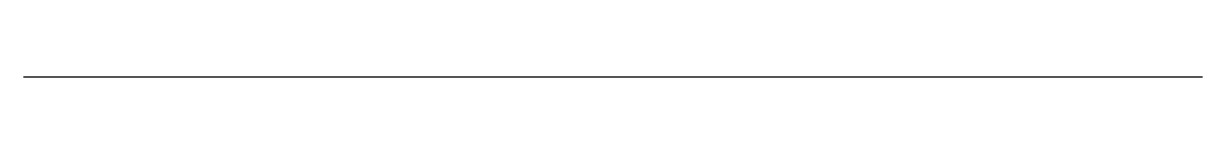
# Model space of a CAD drawing. Header units: millimetres. Extents: x 3205 to 3505, y 0 to 0.
import ezdxf

# ---------------------------------------------------------------- set-up
doc = ezdxf.new("R2010")
doc.units = ezdxf.units.MM

msp = doc.modelspace()

# ---------------------------------------------------------------- linework, layer by layer
at = {"extrusion": (0, -1, 0)}
for points in [[(3504.64, 2954.37), (3204.64, 2954.37), (3204.64, 3438.9)], [(3404.64, 3554.37), (3204.64, 3438.9)], [(3504.64, 3754.37), (3404.64, 3754.37), (3404.64, 3554.37)]]:
    msp.add_lwpolyline(points, dxfattribs=at)

doc.saveas('drawing.dxf')
